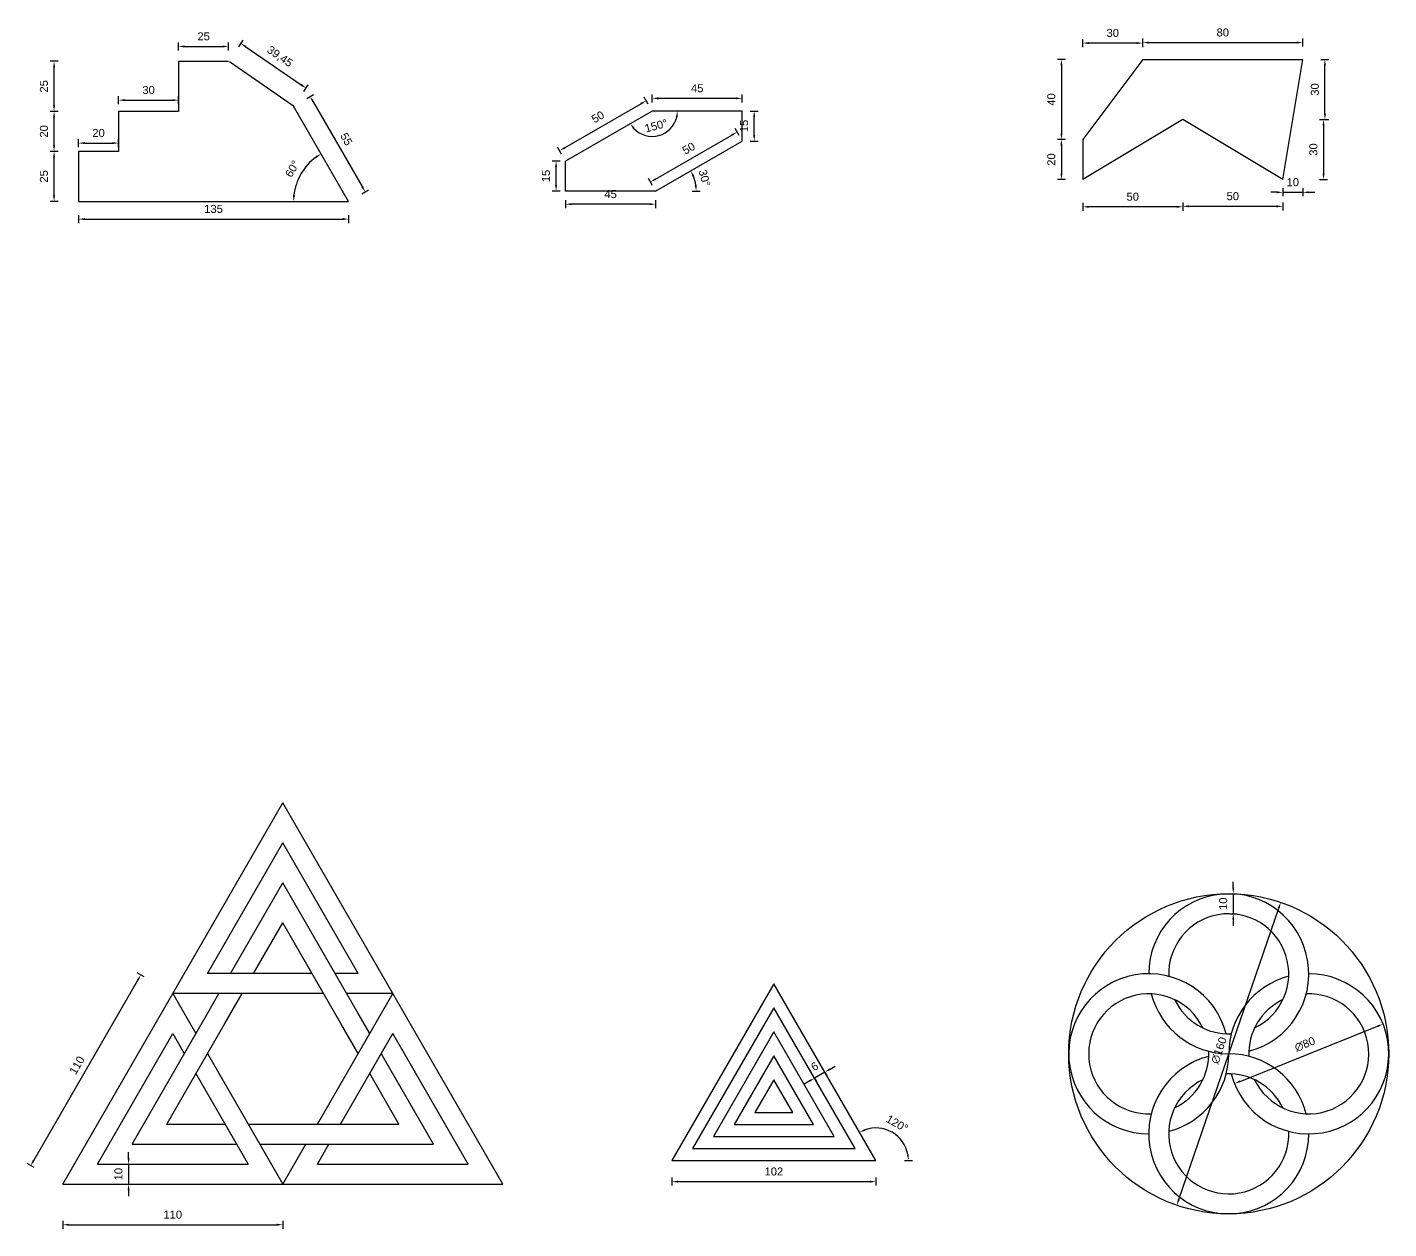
# Model space of a CAD drawing. Header units: millimetres. Extents: x 2100 to 32787, y 24082 to 35493.
# Drawn here: x 2100 to 2780, y 27029 to 27630 of the extents above; entities that cross this region are included whole.
import ezdxf

# ---------------------------------------------------------------- set-up
doc = ezdxf.new("R2010")
doc.units = ezdxf.units.MM
doc.linetypes.add('HIDDEN2', pattern=[4.7625, 3.175, -1.5875])
doc.layers.get('Defpoints').update_dxf_attribs({"color": 231, "linetype": 'HIDDEN2'})
doc.layers.add('ÖLÇÜ', color=181, linetype='Continuous')
doc.styles.get("Standard").update_dxf_attribs({"font": 'arial.ttf'})
doc.dimstyles.new('ISO-25', dxfattribs={"dimtxt": 4, "dimasz": 3, "dimexe": 2, "dimexo": 0.625, "dimgap": 3, "dimtad": 1, "dimtxsty": 'Standard', "dimcen": 2.5, "dimadec": 0, "dimazin": 0, "dimtfac": 1, "dimtix": 1, "dimtmove": 0, "dimatfit": 0, "dimfxl": 2, "dimfxlon": 1, "dimarcsym": 0})

# ---------------------------------------------------------------- blocks, each defined once
blk = doc.blocks.new('*D1890')
at = {"layer": 'Defpoints', "color": 0, "lineweight": 70, "transparency": 16777216}
for p in [(2627.16, 27573.74), (2616.5, 27553.74), (2627.16, 27553.74)]:
    blk.add_point(p, dxfattribs=at)
at = {"layer": 'ÖLÇÜ', "color": 0, "lineweight": -2, "transparency": 16777216}
for p, q in [((2618.5, 27573.74), (2614.5, 27573.74)), ((2616.5, 27570.74), (2616.5, 27556.74)), ((2618.5, 27553.74), (2614.5, 27553.74))]:
    blk.add_line(p, q, dxfattribs=at)
at = {"layer": 'ÖLÇÜ', "color": 0, "lineweight": 70, "transparency": 16777216}
for points in [[(2616, 27570.74), (2617, 27570.74), (2616.5, 27573.74)], [(2616, 27556.74), (2617, 27556.74), (2616.5, 27553.74)]]:
    blk.add_solid(points, dxfattribs=at)
at = {"layer": 'ÖLÇÜ', "color": 0, "transparency": 16777216, "insert": (2611.46, 27563.74), "char_height": 4, "attachment_point": 5, "rotation": 90}
blk.add_mtext('20', dxfattribs=at)
blk = doc.blocks.new('*D1891')
at = {"layer": 'Defpoints', "color": 0, "lineweight": 70, "transparency": 16777216}
for p in [(2657.16, 27613.74), (2616.5, 27573.74), (2627.16, 27573.74)]:
    blk.add_point(p, dxfattribs=at)
at = {"layer": 'ÖLÇÜ', "color": 0, "lineweight": -2, "transparency": 16777216}
for p, q in [((2618.5, 27613.74), (2614.5, 27613.74)), ((2616.5, 27610.74), (2616.5, 27576.74)), ((2618.5, 27573.74), (2614.5, 27573.74))]:
    blk.add_line(p, q, dxfattribs=at)
at = {"layer": 'ÖLÇÜ', "color": 0, "lineweight": 70, "transparency": 16777216}
for points in [[(2616, 27610.74), (2617, 27610.74), (2616.5, 27613.74)], [(2616, 27576.74), (2617, 27576.74), (2616.5, 27573.74)]]:
    blk.add_solid(points, dxfattribs=at)
at = {"layer": 'ÖLÇÜ', "color": 0, "transparency": 16777216, "insert": (2611.46, 27593.74), "char_height": 4, "attachment_point": 5, "rotation": 90}
blk.add_mtext('40', dxfattribs=at)
blk = doc.blocks.new('*D1892')
at = {"layer": 'Defpoints', "color": 0, "lineweight": 70, "transparency": 16777216}
for p in [(2627.16, 27621.95), (2657.16, 27613.74), (2627.16, 27573.74)]:
    blk.add_point(p, dxfattribs=at)
at = {"layer": 'ÖLÇÜ', "color": 0, "lineweight": -2, "transparency": 16777216}
for p, q in [((2627.16, 27619.95), (2627.16, 27623.95)), ((2654.16, 27621.95), (2630.16, 27621.95)), ((2657.16, 27619.95), (2657.16, 27623.95))]:
    blk.add_line(p, q, dxfattribs=at)
at = {"layer": 'ÖLÇÜ', "color": 0, "lineweight": 70, "transparency": 16777216}
for points in [[(2630.16, 27622.45), (2630.16, 27621.45), (2627.16, 27621.95)], [(2654.16, 27622.45), (2654.16, 27621.45), (2657.16, 27621.95)]]:
    blk.add_solid(points, dxfattribs=at)
at = {"layer": 'ÖLÇÜ', "color": 0, "transparency": 16777216, "insert": (2642.16, 27626.99), "char_height": 4, "attachment_point": 5}
blk.add_mtext('30', dxfattribs=at)
blk = doc.blocks.new('*D1893')
at = {"layer": 'Defpoints', "color": 0, "lineweight": 70, "transparency": 16777216}
for p in [(2737.16, 27622.19), (2657.16, 27613.74), (2737.16, 27613.74)]:
    blk.add_point(p, dxfattribs=at)
at = {"layer": 'ÖLÇÜ', "color": 0, "lineweight": -2, "transparency": 16777216}
for p, q in [((2657.16, 27620.19), (2657.16, 27624.19)), ((2660.16, 27622.19), (2734.16, 27622.19)), ((2737.16, 27620.19), (2737.16, 27624.19))]:
    blk.add_line(p, q, dxfattribs=at)
at = {"layer": 'ÖLÇÜ', "color": 0, "lineweight": 70, "transparency": 16777216}
for points in [[(2660.16, 27622.69), (2660.16, 27621.69), (2657.16, 27622.19)], [(2734.16, 27622.69), (2734.16, 27621.69), (2737.16, 27622.19)]]:
    blk.add_solid(points, dxfattribs=at)
at = {"layer": 'ÖLÇÜ', "color": 0, "transparency": 16777216, "insert": (2697.16, 27627.23), "char_height": 4, "attachment_point": 5}
blk.add_mtext('80', dxfattribs=at)
blk = doc.blocks.new('*D1894')
at = {"layer": 'Defpoints', "color": 0, "lineweight": 70, "transparency": 16777216}
for p in [(2677.16, 27583.74), (2627.16, 27553.74), (2627.16, 27540.12)]:
    blk.add_point(p, dxfattribs=at)
at = {"layer": 'ÖLÇÜ', "color": 0, "lineweight": -2, "transparency": 16777216}
for p, q in [((2627.16, 27542.12), (2627.16, 27538.12)), ((2674.16, 27540.12), (2630.16, 27540.12)), ((2677.16, 27542.12), (2677.16, 27538.12))]:
    blk.add_line(p, q, dxfattribs=at)
at = {"layer": 'ÖLÇÜ', "color": 0, "lineweight": 70, "transparency": 16777216}
for points in [[(2630.16, 27540.62), (2630.16, 27539.62), (2627.16, 27540.12)], [(2674.16, 27540.62), (2674.16, 27539.62), (2677.16, 27540.12)]]:
    blk.add_solid(points, dxfattribs=at)
at = {"layer": 'ÖLÇÜ', "color": 0, "transparency": 16777216, "insert": (2652.16, 27545.16), "char_height": 4, "attachment_point": 5}
blk.add_mtext('50', dxfattribs=at)
blk = doc.blocks.new('*D1895')
at = {"layer": 'Defpoints', "color": 0, "lineweight": 70, "transparency": 16777216}
for p in [(2677.16, 27583.74), (2727.16, 27553.74), (2677.16, 27540.35)]:
    blk.add_point(p, dxfattribs=at)
at = {"layer": 'ÖLÇÜ', "color": 0, "lineweight": -2, "transparency": 16777216}
for p, q in [((2677.16, 27542.35), (2677.16, 27538.35)), ((2724.16, 27540.35), (2680.16, 27540.35)), ((2727.16, 27542.35), (2727.16, 27538.35))]:
    blk.add_line(p, q, dxfattribs=at)
at = {"layer": 'ÖLÇÜ', "color": 0, "lineweight": 70, "transparency": 16777216}
for points in [[(2680.16, 27540.85), (2680.16, 27539.85), (2677.16, 27540.35)], [(2724.16, 27540.85), (2724.16, 27539.85), (2727.16, 27540.35)]]:
    blk.add_solid(points, dxfattribs=at)
at = {"layer": 'ÖLÇÜ', "color": 0, "transparency": 16777216, "insert": (2702.16, 27545.4), "char_height": 4, "attachment_point": 5}
blk.add_mtext('50', dxfattribs=at)
blk = doc.blocks.new('*D1896')
at = {"layer": 'Defpoints', "color": 0, "lineweight": 70, "transparency": 16777216}
for p in [(2737.16, 27613.74), (2748.24, 27613.74), (2732.16, 27583.74)]:
    blk.add_point(p, dxfattribs=at)
at = {"layer": 'ÖLÇÜ', "color": 0, "lineweight": -2, "transparency": 16777216}
for p, q in [((2746.24, 27613.74), (2750.24, 27613.74)), ((2748.24, 27586.74), (2748.24, 27610.74)), ((2746.24, 27583.74), (2750.24, 27583.74))]:
    blk.add_line(p, q, dxfattribs=at)
at = {"layer": 'ÖLÇÜ', "color": 0, "lineweight": 70, "transparency": 16777216}
for points in [[(2747.74, 27610.74), (2748.74, 27610.74), (2748.24, 27613.74)], [(2747.74, 27586.74), (2748.74, 27586.74), (2748.24, 27583.74)]]:
    blk.add_solid(points, dxfattribs=at)
at = {"layer": 'ÖLÇÜ', "color": 0, "transparency": 16777216, "insert": (2743.2, 27598.74), "char_height": 4, "attachment_point": 5, "rotation": 90}
blk.add_mtext('30', dxfattribs=at)
blk = doc.blocks.new('*D1897')
at = {"layer": 'Defpoints', "color": 0, "lineweight": 70, "transparency": 16777216}
for p in [(2732.16, 27583.74), (2727.16, 27553.74), (2747.54, 27553.74)]:
    blk.add_point(p, dxfattribs=at)
at = {"layer": 'ÖLÇÜ', "color": 0, "lineweight": -2, "transparency": 16777216}
for p, q in [((2745.54, 27583.74), (2749.54, 27583.74)), ((2747.54, 27580.74), (2747.54, 27556.74)), ((2745.54, 27553.74), (2749.54, 27553.74))]:
    blk.add_line(p, q, dxfattribs=at)
at = {"layer": 'ÖLÇÜ', "color": 0, "lineweight": 70, "transparency": 16777216}
for points in [[(2747.04, 27580.74), (2748.04, 27580.74), (2747.54, 27583.74)], [(2747.04, 27556.74), (2748.04, 27556.74), (2747.54, 27553.74)]]:
    blk.add_solid(points, dxfattribs=at)
at = {"layer": 'ÖLÇÜ', "color": 0, "transparency": 16777216, "insert": (2742.49, 27568.74), "char_height": 4, "attachment_point": 5, "rotation": 90}
blk.add_mtext('30', dxfattribs=at)
blk = doc.blocks.new('*D1898')
at = {"layer": 'Defpoints', "color": 0, "lineweight": 70, "transparency": 16777216}
for p in [(2727.16, 27553.74), (2737.16, 27553.74), (2737.16, 27547.37)]:
    blk.add_point(p, dxfattribs=at)
at = {"layer": 'ÖLÇÜ', "color": 0, "lineweight": -2, "transparency": 16777216}
for p, q in [((2724.16, 27547.37), (2721.16, 27547.37)), ((2727.16, 27549.37), (2727.16, 27545.37)), ((2727.16, 27547.37), (2737.16, 27547.37)), ((2737.16, 27549.37), (2737.16, 27545.37)), ((2740.16, 27547.37), (2743.16, 27547.37))]:
    blk.add_line(p, q, dxfattribs=at)
at = {"layer": 'ÖLÇÜ', "color": 0, "lineweight": 70, "transparency": 16777216}
for points in [[(2724.16, 27547.87), (2724.16, 27546.87), (2727.16, 27547.37)], [(2740.16, 27547.87), (2740.16, 27546.87), (2737.16, 27547.37)]]:
    blk.add_solid(points, dxfattribs=at)
at = {"layer": 'ÖLÇÜ', "color": 0, "transparency": 16777216, "insert": (2732.16, 27552.41), "char_height": 4, "attachment_point": 5}
blk.add_mtext('10', dxfattribs=at)
blk = doc.blocks.new('*D1899')
at = {"layer": 'Defpoints', "color": 0, "lineweight": 70, "transparency": 16777216}
for p in [(2411.93, 27587.99), (2365.64, 27568.16), (2368.63, 27562.99)]:
    blk.add_point(p, dxfattribs=at)
at = {"layer": 'ÖLÇÜ', "color": 0, "lineweight": -2, "transparency": 16777216}
for p, q in [((2409.95, 27591.43), (2407.95, 27594.89)), ((2406.35, 27591.66), (2368.24, 27569.66)), ((2366.64, 27566.43), (2364.64, 27569.89))]:
    blk.add_line(p, q, dxfattribs=at)
at = {"layer": 'ÖLÇÜ', "color": 0, "lineweight": 70, "transparency": 16777216}
for points in [[(2406.1, 27592.1), (2406.6, 27591.23), (2408.95, 27593.16)], [(2367.99, 27570.1), (2368.49, 27569.23), (2365.64, 27568.16)]]:
    blk.add_solid(points, dxfattribs=at)
at = {"layer": 'ÖLÇÜ', "color": 0, "transparency": 16777216, "insert": (2384.77, 27585.03), "char_height": 4, "attachment_point": 5, "rotation": 30}
blk.add_mtext('50', dxfattribs=at)
blk = doc.blocks.new('*D1900')
at = {"layer": 'Defpoints', "color": 0, "lineweight": 70, "transparency": 16777216}
for p in [(2411.93, 27594.32), (2411.93, 27587.99), (2456.93, 27587.99)]:
    blk.add_point(p, dxfattribs=at)
at = {"layer": 'ÖLÇÜ', "color": 0, "lineweight": -2, "transparency": 16777216}
for p, q in [((2411.93, 27592.32), (2411.93, 27596.32)), ((2453.93, 27594.32), (2414.93, 27594.32)), ((2456.93, 27592.32), (2456.93, 27596.32))]:
    blk.add_line(p, q, dxfattribs=at)
at = {"layer": 'ÖLÇÜ', "color": 0, "lineweight": 70, "transparency": 16777216}
for points in [[(2414.93, 27594.82), (2414.93, 27593.82), (2411.93, 27594.32)], [(2453.93, 27594.82), (2453.93, 27593.82), (2456.93, 27594.32)]]:
    blk.add_solid(points, dxfattribs=at)
at = {"layer": 'ÖLÇÜ', "color": 0, "transparency": 16777216, "insert": (2434.43, 27599.35), "char_height": 4, "attachment_point": 5}
blk.add_mtext('45', dxfattribs=at)
blk = doc.blocks.new('*D1901')
at = {"layer": 'Defpoints', "color": 0, "lineweight": 70, "transparency": 16777216}
for p in [(2454.33, 27577.49), (2456.93, 27572.99), (2413.63, 27547.99)]:
    blk.add_point(p, dxfattribs=at)
at = {"layer": 'ÖLÇÜ', "color": 0, "lineweight": -2, "transparency": 16777216}
for p, q in [((2413.63, 27553.99), (2451.73, 27575.99)), ((2455.33, 27575.76), (2453.33, 27579.23)), ((2412.03, 27550.76), (2410.03, 27554.23))]:
    blk.add_line(p, q, dxfattribs=at)
at = {"layer": 'ÖLÇÜ', "color": 0, "lineweight": 70, "transparency": 16777216}
for points in [[(2451.48, 27576.43), (2451.98, 27575.56), (2454.33, 27577.49)], [(2413.38, 27554.43), (2413.88, 27553.56), (2411.03, 27552.49)]]:
    blk.add_solid(points, dxfattribs=at)
at = {"layer": 'ÖLÇÜ', "color": 0, "transparency": 16777216, "insert": (2430.16, 27569.36), "char_height": 4, "attachment_point": 5, "rotation": 30}
blk.add_mtext('50', dxfattribs=at)
blk = doc.blocks.new('*D1902')
at = {"layer": 'Defpoints', "color": 0, "lineweight": 70, "transparency": 16777216}
for p in [(2456.93, 27587.99), (2462.93, 27587.99), (2456.93, 27572.99)]:
    blk.add_point(p, dxfattribs=at)
at = {"layer": 'ÖLÇÜ', "color": 0, "lineweight": -2, "transparency": 16777216}
for p, q in [((2460.93, 27587.99), (2464.93, 27587.99)), ((2462.93, 27575.99), (2462.93, 27584.99)), ((2460.93, 27572.99), (2464.93, 27572.99))]:
    blk.add_line(p, q, dxfattribs=at)
at = {"layer": 'ÖLÇÜ', "color": 0, "lineweight": 70, "transparency": 16777216}
for points in [[(2462.43, 27584.99), (2463.43, 27584.99), (2462.93, 27587.99)], [(2462.43, 27575.99), (2463.43, 27575.99), (2462.93, 27572.99)]]:
    blk.add_solid(points, dxfattribs=at)
at = {"layer": 'ÖLÇÜ', "color": 0, "transparency": 16777216, "insert": (2457.89, 27580.49), "char_height": 4, "attachment_point": 5, "rotation": 90}
blk.add_mtext('15', dxfattribs=at)
blk = doc.blocks.new('*D1903')
at = {"layer": 'Defpoints', "color": 0, "lineweight": 70, "transparency": 16777216}
for p in [(2368.63, 27547.99), (2413.63, 27547.99), (2368.63, 27541.43)]:
    blk.add_point(p, dxfattribs=at)
at = {"layer": 'ÖLÇÜ', "color": 0, "lineweight": -2, "transparency": 16777216}
for p, q in [((2368.63, 27543.43), (2368.63, 27539.43)), ((2410.63, 27541.43), (2371.63, 27541.43)), ((2413.63, 27543.43), (2413.63, 27539.43))]:
    blk.add_line(p, q, dxfattribs=at)
at = {"layer": 'ÖLÇÜ', "color": 0, "lineweight": 70, "transparency": 16777216}
for points in [[(2371.63, 27541.93), (2371.63, 27540.93), (2368.63, 27541.43)], [(2410.63, 27541.93), (2410.63, 27540.93), (2413.63, 27541.43)]]:
    blk.add_solid(points, dxfattribs=at)
at = {"layer": 'ÖLÇÜ', "color": 0, "transparency": 16777216, "insert": (2391.13, 27546.46), "char_height": 4, "attachment_point": 5}
blk.add_mtext('45', dxfattribs=at)
blk = doc.blocks.new('*D1904')
at = {"layer": 'Defpoints', "color": 0, "lineweight": 70, "transparency": 16777216}
for p in [(2363.87, 27562.99), (2368.63, 27562.99), (2368.63, 27547.99)]:
    blk.add_point(p, dxfattribs=at)
at = {"layer": 'ÖLÇÜ', "color": 0, "lineweight": -2, "transparency": 16777216}
for p, q in [((2365.87, 27562.99), (2361.87, 27562.99)), ((2363.87, 27550.99), (2363.87, 27559.99)), ((2365.87, 27547.99), (2361.87, 27547.99))]:
    blk.add_line(p, q, dxfattribs=at)
at = {"layer": 'ÖLÇÜ', "color": 0, "lineweight": 70, "transparency": 16777216}
for points in [[(2363.37, 27559.99), (2364.37, 27559.99), (2363.87, 27562.99)], [(2363.37, 27550.99), (2364.37, 27550.99), (2363.87, 27547.99)]]:
    blk.add_solid(points, dxfattribs=at)
at = {"layer": 'ÖLÇÜ', "color": 0, "transparency": 16777216, "insert": (2358.83, 27555.49), "char_height": 4, "attachment_point": 5, "rotation": 90}
blk.add_mtext('15', dxfattribs=at)
blk = doc.blocks.new('*D1905')
at = {"layer": 'Defpoints', "color": 0, "lineweight": 70, "transparency": 16777216}
for p in [(2411.93, 27587.99), (2411.93, 27587.99), (2456.93, 27587.99), (2409.74, 27575.52), (2368.63, 27562.99)]:
    blk.add_point(p, dxfattribs=at)
at = {"layer": 'ÖLÇÜ', "color": 0, "lineweight": -2, "transparency": 16777216}
blk.add_arc((2411.93, 27587.99), 12.66, 223.61172, 346.38828, dxfattribs=at)
at = {"layer": 'ÖLÇÜ', "color": 0, "lineweight": 70, "transparency": 16777216}
for points in [[(2423.74, 27585.07), (2424.73, 27584.95), (2424.59, 27587.99)], [(2402.37, 27578.96), (2403.17, 27579.56), (2400.97, 27581.66)]]:
    blk.add_solid(points, dxfattribs=at)
at = {"layer": 'ÖLÇÜ', "color": 0, "transparency": 16777216, "insert": (2413.9, 27580.63), "char_height": 4, "attachment_point": 5, "rotation": 15}
blk.add_mtext('150°', dxfattribs=at)
blk = doc.blocks.new('*D1906')
at = {"layer": 'Defpoints', "color": 0, "lineweight": 70, "transparency": 16777216}
for p in [(2456.93, 27572.99), (2368.63, 27547.99), (2413.63, 27547.99), (2413.63, 27547.99), (2433.61, 27551.51)]:
    blk.add_point(p, dxfattribs=at)
at = {"layer": 'ÖLÇÜ', "color": 0, "lineweight": -2, "transparency": 16777216}
blk.add_line((2431.92, 27547.99), (2435.92, 27547.99), dxfattribs=at)
blk.add_arc((2413.63, 27547.99), 20.29, 8.47917, 21.52083, dxfattribs=at)
at = {"layer": 'ÖLÇÜ', "color": 0, "lineweight": 70, "transparency": 16777216}
for points in [[(2432.06, 27555.21), (2432.96, 27555.65), (2431.2, 27558.13)], [(2434.2, 27551.02), (2433.2, 27550.94), (2433.92, 27547.99)]]:
    blk.add_solid(points, dxfattribs=at)
at = {"layer": 'ÖLÇÜ', "color": 0, "transparency": 16777216, "insert": (2438.1, 27554.54), "char_height": 4, "attachment_point": 5, "rotation": 285}
blk.add_mtext('30°', dxfattribs=at)
blk = doc.blocks.new('*D1907')
at = {"layer": 'Defpoints', "color": 0, "lineweight": 70, "transparency": 16777216}
for p in [(2125.17, 27567.82), (2145.17, 27571.97), (2145.17, 27567.82)]:
    blk.add_point(p, dxfattribs=at)
at = {"layer": 'ÖLÇÜ', "color": 0, "lineweight": -2, "transparency": 16777216}
for p, q in [((2125.17, 27569.97), (2125.17, 27573.97)), ((2145.17, 27569.97), (2145.17, 27573.97)), ((2128.17, 27571.97), (2142.17, 27571.97))]:
    blk.add_line(p, q, dxfattribs=at)
at = {"layer": 'ÖLÇÜ', "color": 0, "lineweight": 70, "transparency": 16777216}
for points in [[(2128.17, 27572.47), (2128.17, 27571.47), (2125.17, 27571.97)], [(2142.17, 27572.47), (2142.17, 27571.47), (2145.17, 27571.97)]]:
    blk.add_solid(points, dxfattribs=at)
at = {"layer": 'ÖLÇÜ', "color": 0, "transparency": 16777216, "insert": (2135.17, 27577.01), "char_height": 4, "attachment_point": 5}
blk.add_mtext('20', dxfattribs=at)
blk = doc.blocks.new('*D1908')
at = {"layer": 'Defpoints', "color": 0, "lineweight": 70, "transparency": 16777216}
for p in [(2175.17, 27593.42), (2145.17, 27587.82), (2175.17, 27587.82)]:
    blk.add_point(p, dxfattribs=at)
at = {"layer": 'ÖLÇÜ', "color": 0, "lineweight": -2, "transparency": 16777216}
for p, q in [((2145.17, 27591.42), (2145.17, 27595.42)), ((2148.17, 27593.42), (2172.17, 27593.42)), ((2175.17, 27591.42), (2175.17, 27595.42))]:
    blk.add_line(p, q, dxfattribs=at)
at = {"layer": 'ÖLÇÜ', "color": 0, "lineweight": 70, "transparency": 16777216}
for points in [[(2148.17, 27593.92), (2148.17, 27592.92), (2145.17, 27593.42)], [(2172.17, 27593.92), (2172.17, 27592.92), (2175.17, 27593.42)]]:
    blk.add_solid(points, dxfattribs=at)
at = {"layer": 'ÖLÇÜ', "color": 0, "transparency": 16777216, "insert": (2160.17, 27598.47), "char_height": 4, "attachment_point": 5}
blk.add_mtext('30', dxfattribs=at)
blk = doc.blocks.new('*D1909')
at = {"layer": 'Defpoints', "color": 0, "lineweight": 70, "transparency": 16777216}
for p in [(2200.17, 27620.24), (2175.17, 27612.82), (2200.17, 27612.82)]:
    blk.add_point(p, dxfattribs=at)
at = {"layer": 'ÖLÇÜ', "color": 0, "lineweight": -2, "transparency": 16777216}
for p, q in [((2175.17, 27618.24), (2175.17, 27622.24)), ((2200.17, 27618.24), (2200.17, 27622.24)), ((2178.17, 27620.24), (2197.17, 27620.24))]:
    blk.add_line(p, q, dxfattribs=at)
at = {"layer": 'ÖLÇÜ', "color": 0, "lineweight": 70, "transparency": 16777216}
for points in [[(2178.17, 27620.74), (2178.17, 27619.74), (2175.17, 27620.24)], [(2197.17, 27620.74), (2197.17, 27619.74), (2200.17, 27620.24)]]:
    blk.add_solid(points, dxfattribs=at)
at = {"layer": 'ÖLÇÜ', "color": 0, "transparency": 16777216, "insert": (2187.67, 27625.29), "char_height": 4, "attachment_point": 5}
blk.add_mtext('25', dxfattribs=at)
blk = doc.blocks.new('*D1910')
at = {"layer": 'Defpoints', "color": 0, "lineweight": 70, "transparency": 16777216}
for p in [(2200.17, 27612.82), (2238.84, 27599.42), (2232.67, 27590.45)]:
    blk.add_point(p, dxfattribs=at)
at = {"layer": 'ÖLÇÜ', "color": 0, "lineweight": -2, "transparency": 16777216}
for p, q in [((2205.21, 27620.14), (2207.48, 27623.43)), ((2208.82, 27620.09), (2236.37, 27601.12)), ((2237.71, 27597.77), (2239.98, 27601.07))]:
    blk.add_line(p, q, dxfattribs=at)
at = {"layer": 'ÖLÇÜ', "color": 0, "lineweight": 70, "transparency": 16777216}
for points in [[(2209.1, 27620.5), (2208.53, 27619.67), (2206.34, 27621.79)], [(2236.66, 27601.53), (2236.09, 27600.71), (2238.84, 27599.42)]]:
    blk.add_solid(points, dxfattribs=at)
at = {"layer": 'ÖLÇÜ', "color": 0, "transparency": 16777216, "insert": (2225.66, 27615.05), "char_height": 4, "attachment_point": 5, "rotation": 325.46174}
blk.add_mtext('39,45', dxfattribs=at)
blk = doc.blocks.new('*D1911')
at = {"layer": 'Defpoints', "color": 0, "lineweight": 70, "transparency": 16777216}
for p in [(2232.67, 27590.45), (2268.45, 27547.6), (2260.17, 27542.82)]:
    blk.add_point(p, dxfattribs=at)
at = {"layer": 'ÖLÇÜ', "color": 0, "lineweight": -2, "transparency": 16777216}
for p, q in [((2239.22, 27594.23), (2242.68, 27596.23)), ((2242.45, 27592.63), (2266.95, 27550.19)), ((2266.72, 27546.6), (2270.18, 27548.6))]:
    blk.add_line(p, q, dxfattribs=at)
at = {"layer": 'ÖLÇÜ', "color": 0, "lineweight": 70, "transparency": 16777216}
for points in [[(2242.88, 27592.88), (2242.02, 27592.38), (2240.95, 27595.23)], [(2267.38, 27550.44), (2266.52, 27549.94), (2268.45, 27547.6)]]:
    blk.add_solid(points, dxfattribs=at)
at = {"layer": 'ÖLÇÜ', "color": 0, "transparency": 16777216, "insert": (2259.06, 27573.93), "char_height": 4, "attachment_point": 5, "rotation": 300}
blk.add_mtext('55', dxfattribs=at)
blk = doc.blocks.new('*D1912')
at = {"layer": 'Defpoints', "color": 0, "lineweight": 70, "transparency": 16777216}
for p in [(2125.17, 27542.82), (2260.17, 27542.82), (2260.17, 27534.01)]:
    blk.add_point(p, dxfattribs=at)
at = {"layer": 'ÖLÇÜ', "color": 0, "lineweight": -2, "transparency": 16777216}
for p, q in [((2125.17, 27536.01), (2125.17, 27532.01)), ((2128.17, 27534.01), (2257.17, 27534.01)), ((2260.17, 27536.01), (2260.17, 27532.01))]:
    blk.add_line(p, q, dxfattribs=at)
at = {"layer": 'ÖLÇÜ', "color": 0, "lineweight": 70, "transparency": 16777216}
for points in [[(2128.17, 27534.51), (2128.17, 27533.51), (2125.17, 27534.01)], [(2257.17, 27534.51), (2257.17, 27533.51), (2260.17, 27534.01)]]:
    blk.add_solid(points, dxfattribs=at)
at = {"layer": 'ÖLÇÜ', "color": 0, "transparency": 16777216, "insert": (2192.67, 27539.05), "char_height": 4, "attachment_point": 5}
blk.add_mtext('135', dxfattribs=at)
blk = doc.blocks.new('*D1913')
at = {"layer": 'Defpoints', "color": 0, "lineweight": 70, "transparency": 16777216}
for p in [(2232.67, 27590.45), (2239.1, 27560.49), (2205.17, 27542.82), (2260.17, 27542.82), (2260.17, 27542.82)]:
    blk.add_point(p, dxfattribs=at)
at = {"layer": 'ÖLÇÜ', "color": 0, "lineweight": -2, "transparency": 16777216}
blk.add_arc((2260.17, 27542.82), 27.5, 126.25355, 173.74645, dxfattribs=at)
at = {"layer": 'ÖLÇÜ', "color": 0, "lineweight": 70, "transparency": 16777216}
for points in [[(2243.63, 27565.41), (2244.18, 27564.57), (2246.42, 27566.63)], [(2233.33, 27545.78), (2232.33, 27545.84), (2232.67, 27542.82)]]:
    blk.add_solid(points, dxfattribs=at)
at = {"layer": 'ÖLÇÜ', "color": 0, "transparency": 16777216, "insert": (2231.99, 27559.09), "char_height": 4, "attachment_point": 5, "rotation": 60}
blk.add_mtext('60°', dxfattribs=at)
blk = doc.blocks.new('*D1914')
at = {"layer": 'Defpoints', "color": 0, "lineweight": 70, "transparency": 16777216}
for p in [(2117.25, 27051.76), (2227.25, 27051.76), (2227.25, 27031.46)]:
    blk.add_point(p, dxfattribs=at)
at = {"layer": 'ÖLÇÜ', "color": 0, "lineweight": -2, "transparency": 16777216}
for p, q in [((2117.25, 27033.46), (2117.25, 27029.46)), ((2120.25, 27031.46), (2224.25, 27031.46)), ((2227.25, 27033.46), (2227.25, 27029.46))]:
    blk.add_line(p, q, dxfattribs=at)
at = {"layer": 'ÖLÇÜ', "color": 0, "lineweight": 70, "transparency": 16777216}
for points in [[(2120.25, 27031.96), (2120.25, 27030.96), (2117.25, 27031.46)], [(2224.25, 27031.96), (2224.25, 27030.96), (2227.25, 27031.46)]]:
    blk.add_solid(points, dxfattribs=at)
at = {"layer": 'ÖLÇÜ', "color": 0, "transparency": 16777216, "insert": (2172.25, 27036.5), "char_height": 4, "attachment_point": 5}
blk.add_mtext('110', dxfattribs=at)
blk = doc.blocks.new('*D1915')
at = {"layer": 'Defpoints', "color": 0, "lineweight": 70, "transparency": 16777216}
for p in [(2156.24, 27156.27), (2172.25, 27147.03), (2117.25, 27051.76)]:
    blk.add_point(p, dxfattribs=at)
at = {"layer": 'ÖLÇÜ', "color": 0, "lineweight": -2, "transparency": 16777216}
for p, q in [((2102.74, 27063.61), (2154.74, 27153.67)), ((2157.97, 27155.27), (2154.5, 27157.27)), ((2102.97, 27060.01), (2099.5, 27062.01))]:
    blk.add_line(p, q, dxfattribs=at)
at = {"layer": 'ÖLÇÜ', "color": 0, "lineweight": 70, "transparency": 16777216}
for points in [[(2154.3, 27153.92), (2155.17, 27153.42), (2156.24, 27156.27)], [(2102.3, 27063.86), (2103.17, 27063.36), (2101.24, 27061.01)]]:
    blk.add_solid(points, dxfattribs=at)
at = {"layer": 'ÖLÇÜ', "color": 0, "transparency": 16777216, "insert": (2124.37, 27111.16), "char_height": 4, "attachment_point": 5, "rotation": 60}
blk.add_mtext('110', dxfattribs=at)
blk = doc.blocks.new('*D1916')
at = {"layer": 'Defpoints', "color": 0, "lineweight": 70, "transparency": 16777216}
for p in [(2134.57, 27061.76), (2134.57, 27051.76), (2150.17, 27051.76)]:
    blk.add_point(p, dxfattribs=at)
at = {"layer": 'ÖLÇÜ', "color": 0, "lineweight": -2, "transparency": 16777216}
for p, q in [((2150.17, 27064.76), (2150.17, 27067.76)), ((2148.17, 27061.76), (2152.17, 27061.76)), ((2150.17, 27061.76), (2150.17, 27051.76)), ((2148.17, 27051.76), (2152.17, 27051.76)), ((2150.17, 27048.76), (2150.17, 27045.76))]:
    blk.add_line(p, q, dxfattribs=at)
at = {"layer": 'ÖLÇÜ', "color": 0, "lineweight": 70, "transparency": 16777216}
for points in [[(2149.67, 27064.76), (2150.67, 27064.76), (2150.17, 27061.76)], [(2149.67, 27048.76), (2150.67, 27048.76), (2150.17, 27051.76)]]:
    blk.add_solid(points, dxfattribs=at)
at = {"layer": 'ÖLÇÜ', "color": 0, "transparency": 16777216, "insert": (2145.12, 27056.76), "char_height": 4, "attachment_point": 5, "rotation": 90}
blk.add_mtext('10', dxfattribs=at)
blk = doc.blocks.new('*D1917')
at = {"layer": 'Defpoints', "color": 0, "lineweight": 70, "transparency": 16777216}
for p in [(2421.75, 27063.58), (2523.75, 27063.58), (2523.75, 27053.01)]:
    blk.add_point(p, dxfattribs=at)
at = {"layer": 'ÖLÇÜ', "color": 0, "lineweight": -2, "transparency": 16777216}
for p, q in [((2421.75, 27055.01), (2421.75, 27051.01)), ((2424.75, 27053.01), (2520.75, 27053.01)), ((2523.75, 27055.01), (2523.75, 27051.01))]:
    blk.add_line(p, q, dxfattribs=at)
at = {"layer": 'ÖLÇÜ', "color": 0, "lineweight": 70, "transparency": 16777216}
for points in [[(2424.75, 27053.51), (2424.75, 27052.51), (2421.75, 27053.01)], [(2520.75, 27053.51), (2520.75, 27052.51), (2523.75, 27053.01)]]:
    blk.add_solid(points, dxfattribs=at)
at = {"layer": 'ÖLÇÜ', "color": 0, "transparency": 16777216, "insert": (2472.75, 27058.06), "char_height": 4, "attachment_point": 5}
blk.add_mtext('102', dxfattribs=at)
blk = doc.blocks.new('*D1918')
at = {"layer": 'Defpoints', "color": 0, "lineweight": 70, "transparency": 16777216}
for p in [(2493.05, 27104.74), (2493.05, 27104.74), (2498.25, 27107.74)]:
    blk.add_point(p, dxfattribs=at)
at = {"layer": 'ÖLÇÜ', "color": 0, "lineweight": -2, "transparency": 16777216}
for p, q in [((2500.85, 27109.24), (2503.44, 27110.74)), ((2490.45, 27103.24), (2487.86, 27101.74)), ((2498.25, 27107.74), (2493.05, 27104.74)), ((2493.05, 27104.74), (2494.05, 27103.01)), ((2498.25, 27107.74), (2499.25, 27106.01))]:
    blk.add_line(p, q, dxfattribs=at)
at = {"layer": 'ÖLÇÜ', "color": 0, "lineweight": 70, "transparency": 16777216}
for points in [[(2490.2, 27103.68), (2490.7, 27102.81), (2493.05, 27104.74)], [(2500.6, 27109.68), (2501.1, 27108.81), (2498.25, 27107.74)]]:
    blk.add_solid(points, dxfattribs=at)
at = {"layer": 'ÖLÇÜ', "color": 0, "transparency": 16777216, "insert": (2493.13, 27110.61), "char_height": 4, "attachment_point": 5, "rotation": 30}
blk.add_mtext('6', dxfattribs=at)
blk = doc.blocks.new('*D1919')
at = {"layer": 'Defpoints', "color": 0, "lineweight": 70, "transparency": 16777216}
for p in [(2472.75, 27151.91), (2536.2, 27074.02), (2421.75, 27063.58), (2523.75, 27063.58), (2523.75, 27063.58)]:
    blk.add_point(p, dxfattribs=at)
at = {"layer": 'ÖLÇÜ', "color": 0, "lineweight": -2, "transparency": 16777216}
blk.add_line((2538, 27063.58), (2542, 27063.58), dxfattribs=at)
blk.add_arc((2523.75, 27063.58), 16.25, 10.59298, 109.40702, dxfattribs=at)
at = {"layer": 'ÖLÇÜ', "color": 0, "lineweight": 70, "transparency": 16777216}
for points in [[(2518.56, 27078.45), (2518.14, 27079.36), (2515.62, 27077.65)], [(2540.22, 27066.61), (2539.22, 27066.52), (2540, 27063.58)]]:
    blk.add_solid(points, dxfattribs=at)
at = {"layer": 'ÖLÇÜ', "color": 0, "transparency": 16777216, "insert": (2534.39, 27082.02), "char_height": 4, "attachment_point": 5, "rotation": 330}
blk.add_mtext('120°', dxfattribs=at)
blk = doc.blocks.new('*D1920')
at = {"layer": 'Defpoints', "color": 0, "lineweight": 70, "transparency": 16777216}
for p in [(2726.13, 27192.54), (2674.16, 27041.21)]:
    blk.add_point(p, dxfattribs=at)
at = {"layer": 'ÖLÇÜ', "color": 0, "lineweight": -2, "transparency": 16777216}
blk.add_line((2675.14, 27044.05), (2725.16, 27189.7), dxfattribs=at)
at = {"layer": 'ÖLÇÜ', "color": 0, "lineweight": 70, "transparency": 16777216}
for points in [[(2724.68, 27189.87), (2725.63, 27189.54), (2726.13, 27192.54)], [(2674.67, 27044.21), (2675.61, 27043.89), (2674.16, 27041.21)]]:
    blk.add_solid(points, dxfattribs=at)
at = {"layer": 'ÖLÇÜ', "color": 0, "transparency": 16777216, "insert": (2695.27, 27118.55), "char_height": 4, "attachment_point": 5, "rotation": 71.04734}
blk.add_mtext('∅160', dxfattribs=at)
blk = doc.blocks.new('*D1921')
at = {"layer": 'Defpoints', "color": 0, "lineweight": 70, "transparency": 16777216}
for p in [(2777.28, 27131.76), (2703.02, 27102)]:
    blk.add_point(p, dxfattribs=at)
at = {"layer": 'ÖLÇÜ', "color": 0, "lineweight": -2, "transparency": 16777216}
blk.add_line((2705.8, 27103.12), (2774.49, 27130.64), dxfattribs=at)
at = {"layer": 'ÖLÇÜ', "color": 0, "lineweight": 70, "transparency": 16777216}
for points in [[(2774.31, 27131.1), (2774.68, 27130.18), (2777.28, 27131.76)], [(2705.62, 27103.58), (2705.99, 27102.65), (2703.02, 27102)]]:
    blk.add_solid(points, dxfattribs=at)
at = {"layer": 'ÖLÇÜ', "color": 0, "transparency": 16777216, "insert": (2738.23, 27121.66), "char_height": 4, "attachment_point": 5, "rotation": 21.83543}
blk.add_mtext('∅80', dxfattribs=at)
blk = doc.blocks.new('*D1922')
at = {"layer": 'Defpoints', "color": 0, "lineweight": 70, "transparency": 16777216}
for p in [(2700.15, 27196.88), (2700.15, 27186.88), (2702.42, 27186.88)]:
    blk.add_point(p, dxfattribs=at)
at = {"layer": 'ÖLÇÜ', "color": 0, "lineweight": -2, "transparency": 16777216}
for p, q in [((2702.42, 27199.88), (2702.42, 27202.88)), ((2700.77, 27196.88), (2704.42, 27196.88)), ((2702.42, 27196.88), (2702.42, 27186.88)), ((2700.77, 27186.88), (2704.42, 27186.88)), ((2702.42, 27183.88), (2702.42, 27180.88))]:
    blk.add_line(p, q, dxfattribs=at)
at = {"layer": 'ÖLÇÜ', "color": 0, "lineweight": 70, "transparency": 16777216}
for points in [[(2701.92, 27199.88), (2702.92, 27199.88), (2702.42, 27196.88)], [(2701.92, 27183.88), (2702.92, 27183.88), (2702.42, 27186.88)]]:
    blk.add_solid(points, dxfattribs=at)
at = {"layer": 'ÖLÇÜ', "color": 0, "transparency": 16777216, "insert": (2697.37, 27191.88), "char_height": 4, "attachment_point": 5, "rotation": 90}
blk.add_mtext('10', dxfattribs=at)
blk = doc.blocks.new('*D1851')
at = {"layer": 'Defpoints', "color": 0, "lineweight": 70, "ltscale": 3, "transparency": 16777216}
for p in [(2112.91, 27612.82), (2175.17, 27612.82), (2175.17, 27587.82)]:
    blk.add_point(p, dxfattribs=at)
at = {"layer": 'ÖLÇÜ', "color": 0, "lineweight": -2, "ltscale": 3, "transparency": 16777216}
for p, q in [((2114.91, 27612.82), (2110.91, 27612.82)), ((2112.91, 27590.82), (2112.91, 27609.82)), ((2114.91, 27587.82), (2110.91, 27587.82))]:
    blk.add_line(p, q, dxfattribs=at)
at = {"layer": 'ÖLÇÜ', "color": 0, "lineweight": 70, "ltscale": 3, "transparency": 16777216}
for points in [[(2112.41, 27609.82), (2113.41, 27609.82), (2112.91, 27612.82)], [(2112.41, 27590.82), (2113.41, 27590.82), (2112.91, 27587.82)]]:
    blk.add_solid(points, dxfattribs=at)
at = {"layer": 'ÖLÇÜ', "color": 0, "ltscale": 3, "transparency": 16777216, "insert": (2107.87, 27600.32), "char_height": 4, "attachment_point": 5, "rotation": 90}
blk.add_mtext('25', dxfattribs=at)
blk = doc.blocks.new('*D1852')
at = {"layer": 'Defpoints', "color": 0, "lineweight": 70, "ltscale": 3, "transparency": 16777216}
for p in [(2112.91, 27587.82), (2145.17, 27587.82), (2145.17, 27567.82)]:
    blk.add_point(p, dxfattribs=at)
at = {"layer": 'ÖLÇÜ', "color": 0, "lineweight": -2, "ltscale": 3, "transparency": 16777216}
for p, q in [((2114.91, 27587.82), (2110.91, 27587.82)), ((2112.91, 27570.82), (2112.91, 27584.82)), ((2114.91, 27567.82), (2110.91, 27567.82))]:
    blk.add_line(p, q, dxfattribs=at)
at = {"layer": 'ÖLÇÜ', "color": 0, "lineweight": 70, "ltscale": 3, "transparency": 16777216}
for points in [[(2112.41, 27584.82), (2113.41, 27584.82), (2112.91, 27587.82)], [(2112.41, 27570.82), (2113.41, 27570.82), (2112.91, 27567.82)]]:
    blk.add_solid(points, dxfattribs=at)
at = {"layer": 'ÖLÇÜ', "color": 0, "ltscale": 3, "transparency": 16777216, "insert": (2107.87, 27577.82), "char_height": 4, "attachment_point": 5, "rotation": 90}
blk.add_mtext('20', dxfattribs=at)
blk = doc.blocks.new('*D1853')
at = {"layer": 'Defpoints', "color": 0, "lineweight": 70, "ltscale": 3, "transparency": 16777216}
for p in [(2112.91, 27567.82), (2125.17, 27567.82), (2125.17, 27542.82)]:
    blk.add_point(p, dxfattribs=at)
at = {"layer": 'ÖLÇÜ', "color": 0, "lineweight": -2, "ltscale": 3, "transparency": 16777216}
for p, q in [((2114.91, 27567.82), (2110.91, 27567.82)), ((2112.91, 27545.82), (2112.91, 27564.82)), ((2114.91, 27542.82), (2110.91, 27542.82))]:
    blk.add_line(p, q, dxfattribs=at)
at = {"layer": 'ÖLÇÜ', "color": 0, "lineweight": 70, "ltscale": 3, "transparency": 16777216}
for points in [[(2112.41, 27564.82), (2113.41, 27564.82), (2112.91, 27567.82)], [(2112.41, 27545.82), (2113.41, 27545.82), (2112.91, 27542.82)]]:
    blk.add_solid(points, dxfattribs=at)
at = {"layer": 'ÖLÇÜ', "color": 0, "ltscale": 3, "transparency": 16777216, "insert": (2107.87, 27555.32), "char_height": 4, "attachment_point": 5, "rotation": 90}
blk.add_mtext('25', dxfattribs=at)

msp = doc.modelspace()

# ---------------------------------------------------------------- linework, layer by layer
for p, q in [((2657.163, 27613.74), (2627.163, 27573.74)), ((2657.163, 27613.74), (2737.163, 27613.74)), ((2727.163, 27553.74), (2737.163, 27613.74)), ((2200.17, 27612.816), (2175.17, 27612.816)), ((2175.17, 27612.816), (2175.17, 27587.816)), ((2232.67, 27590.448), (2200.544, 27612.559)), ((2175.17, 27587.816), (2145.17, 27587.816)), ((2145.17, 27587.816), (2145.17, 27567.816)), ((2260.17, 27542.816), (2232.67, 27590.448)), ((2411.934, 27587.987), (2368.632, 27562.987)), ((2456.934, 27587.987), (2411.934, 27587.987)), ((2456.934, 27572.987), (2456.934, 27587.987)), ((2677.163, 27583.74), (2627.163, 27553.74)), ((2727.163, 27553.74), (2677.163, 27583.74)), ((2413.632, 27547.987), (2456.934, 27572.987)), ((2627.163, 27573.74), (2627.163, 27553.74)), ((2145.17, 27567.816), (2125.17, 27567.816)), ((2125.17, 27567.816), (2125.17, 27542.816)), ((2368.632, 27547.987), (2368.632, 27562.987)), ((2413.632, 27547.987), (2368.632, 27547.987)), ((2368.632, 27547.987), (2368.632, 27547.987)), ((2125.17, 27542.816), (2175.17, 27542.816)), ((2175.17, 27542.816), (2205.17, 27542.816)), ((2205.17, 27542.816), (2260.17, 27542.816)), ((2172.248, 27147.027), (2227.248, 27242.29)), ((2282.248, 27147.027), (2227.248, 27242.29)), ((2189.569, 27157.027), (2227.248, 27222.29)), ((2264.928, 27157.027), (2227.248, 27222.29)), ((2201.116, 27157.027), (2227.248, 27202.29)), ((2264.928, 27137.027), (2227.248, 27202.29)), ((2212.663, 27157.027), (2227.248, 27182.29)), ((2256.268, 27132.027), (2227.248, 27182.29)), ((2241.834, 27157.027), (2189.569, 27157.027)), ((2264.928, 27157.027), (2253.381, 27157.027)), ((2472.747, 27151.911), (2421.747, 27063.577)), ((2523.747, 27063.577), (2472.747, 27151.911)), ((2117.248, 27051.765), (2172.248, 27147.027)), ((2172.248, 27147.027), (2172.248, 27147.027)), ((2172.248, 27147.027), (2183.795, 27127.027)), ((2247.607, 27147.027), (2172.248, 27147.027)), ((2189.569, 27137.027), (2195.342, 27147.027)), ((2198.229, 27132.027), (2206.889, 27147.027)), ((2244.569, 27081.765), (2282.248, 27147.027)), ((2282.248, 27147.027), (2259.154, 27147.027)), ((2337.248, 27051.765), (2282.248, 27147.027)), ((2282.248, 27147.027), (2282.248, 27147.027)), ((2472.747, 27139.911), (2432.14, 27069.577)), ((2513.355, 27069.577), (2472.747, 27139.911)), ((2151.889, 27071.765), (2189.569, 27137.027)), ((2169.21, 27081.765), (2198.229, 27132.027)), ((2264.928, 27117.027), (2256.268, 27132.027)), ((2270.701, 27127.027), (2264.928, 27137.027)), ((2134.569, 27061.765), (2172.248, 27127.027)), ((2172.248, 27127.027), (2178.022, 27117.027)), ((2256.116, 27081.765), (2282.248, 27127.027)), ((2319.928, 27061.765), (2282.248, 27127.027)), ((2472.747, 27127.911), (2442.532, 27075.577)), ((2502.963, 27075.577), (2472.747, 27127.911)), ((2189.569, 27117.027), (2227.248, 27051.765)), ((2302.607, 27071.765), (2276.475, 27117.027)), ((2472.747, 27115.911), (2452.924, 27081.577)), ((2492.57, 27081.577), (2472.747, 27115.911)), ((2183.795, 27107.027), (2209.928, 27061.765)), ((2285.287, 27081.765), (2270.701, 27107.027)), ((2472.747, 27103.911), (2463.317, 27087.577)), ((2482.178, 27087.577), (2472.747, 27103.911)), ((2463.317, 27087.577), (2482.178, 27087.577)), ((2169.21, 27081.765), (2198.381, 27081.765)), ((2209.928, 27081.765), (2227.248, 27081.765)), ((2227.248, 27081.765), (2285.287, 27081.765)), ((2452.924, 27081.577), (2492.57, 27081.577)), ((2151.889, 27071.765), (2204.154, 27071.765)), ((2215.701, 27071.765), (2227.248, 27071.765)), ((2227.248, 27071.765), (2302.607, 27071.765)), ((2227.248, 27051.765), (2238.795, 27071.765)), ((2244.569, 27061.765), (2250.342, 27071.765)), ((2432.14, 27069.577), (2513.355, 27069.577)), ((2442.532, 27075.577), (2502.963, 27075.577)), ((2421.747, 27063.577), (2523.747, 27063.577)), ((2134.569, 27061.765), (2209.928, 27061.765)), ((2244.569, 27061.765), (2319.928, 27061.765)), ((2117.248, 27051.765), (2227.248, 27051.765)), ((2227.248, 27051.765), (2227.248, 27051.765)), ((2227.248, 27051.765), (2337.248, 27051.765)), ((2337.248, 27051.765), (2337.248, 27051.765))]:
    msp.add_line(p, q)
msp.add_circle((2700.148, 27116.878), 80)
for centre, radius, start, end in [((2700.148, 27156.878), 40, 284.517754, 180), ((2700.148, 27156.878), 30, 295.528779, 182.440009), ((2660.148, 27116.878), 40, 14.517754, 270), ((2740.148, 27116.878), 40, 104.517754, 180), ((2740.148, 27116.878), 40, 194.517754, 90), ((2660.148, 27116.878), 30, 25.528779, 272.440009), ((2700.148, 27156.878), 40, 194.517754, 270), ((2740.148, 27116.878), 30, 205.528779, 92.440009), ((2700.148, 27156.878), 30, 205.528779, 272.440009), ((2740.148, 27116.878), 30, 115.528779, 182.440009), ((2660.148, 27116.878), 40, 284.517754, 0), ((2660.148, 27116.878), 30, 295.528779, 2.440009), ((2700.148, 27076.878), 40, 14.517754, 90), ((2700.148, 27076.878), 40, 104.517754, 0), ((2700.148, 27076.878), 30, 115.528779, 2.440009), ((2700.148, 27076.878), 30, 25.528779, 92.440009)]:
    msp.add_arc(centre, radius, start, end)

# ---------------------------------------------------------------- dimensions: what is measured, and where the dimension line sits
at = {"layer": 'ÖLÇÜ'}
for base, p1, p2, picture, middle in [((2200.17, 27620.243), (2175.17, 27612.816), (2200.17, 27612.816), '*D1909', (2187.67, 27625.286)), ((2627.163, 27621.951), (2657.163, 27613.74), (2627.163, 27573.74), '*D1892', (2642.163, 27626.995)), ((2737.163, 27622.185), (2657.163, 27613.74), (2737.163, 27613.74), '*D1893', (2697.163, 27627.227)), ((2175.17, 27593.424), (2145.17, 27587.816), (2175.17, 27587.816), '*D1908', (2160.17, 27598.468)), ((2411.934, 27594.318), (2456.934, 27587.987), (2411.934, 27587.987), '*D1900', (2434.434, 27599.352)), ((2627.163, 27540.12), (2677.163, 27583.74), (2627.163, 27553.74), '*D1894', (2652.163, 27545.163)), ((2677.163, 27540.354), (2727.163, 27553.74), (2677.163, 27583.74), '*D1895', (2702.163, 27545.397)), ((2145.17, 27571.969), (2125.17, 27567.816), (2145.17, 27567.816), '*D1907', (2135.17, 27577.011)), ((2737.163, 27547.368), (2727.163, 27553.74), (2737.163, 27553.74), '*D1898', (2732.163, 27552.411)), ((2368.632, 27541.43), (2413.632, 27547.987), (2368.632, 27547.987), '*D1903', (2391.132, 27546.464)), ((2260.17, 27534.01), (2125.17, 27542.816), (2260.17, 27542.816), '*D1912', (2192.67, 27539.054)), ((2523.747, 27053.015), (2421.747, 27063.577), (2523.747, 27063.577), '*D1917', (2472.747, 27058.057)), ((2227.248, 27031.462), (2117.248, 27051.765), (2227.248, 27051.765), '*D1914', (2172.248, 27036.505))]:
    dim = msp.add_linear_dim(base=base, p1=p1, p2=p2, dimstyle='ISO-25', dxfattribs=at)
    dim.commit()
    dim.dimension.update_dxf_attribs({"geometry": picture, "text_midpoint": middle})
for p1, p2, distance, picture, middle in [((2200.17, 27612.816), (2232.67, 27590.448), 10.89, '*D1910', (2225.658, 27615.054)), ((2232.67, 27590.448), (2260.17, 27542.816), 9.56, '*D1911', (2259.059, 27573.929)), ((2411.934, 27587.987), (2368.632, 27562.987), -5.977, '*D1899', (2384.773, 27585.03)), ((2413.632, 27547.987), (2456.934, 27572.987), 5.204, '*D1901', (2430.16, 27569.36)), ((2117.248, 27051.765), (2172.248, 27147.027), 18.489, '*D1915', (2124.37, 27111.161)), ((2498.247, 27107.744), (2493.051, 27104.744), 0, '*D1918', (2493.128, 27110.611))]:
    dim = msp.add_aligned_dim(p1=p1, p2=p2, distance=distance, dimstyle='ISO-25', dxfattribs=at)
    dim.commit()
    dim.dimension.update_dxf_attribs({"geometry": picture, "text_midpoint": middle})
for base, p1, p2, picture, middle in [((2616.503, 27573.74), (2657.163, 27613.74), (2627.163, 27573.74), '*D1891', (2611.46, 27593.74)), ((2748.24, 27613.74), (2732.163, 27583.74), (2737.163, 27613.74), '*D1896', (2743.196, 27598.74)), ((2462.931, 27587.987), (2456.934, 27572.987), (2456.934, 27587.987), '*D1902', (2457.888, 27580.487)), ((2747.538, 27553.74), (2732.163, 27583.74), (2727.163, 27553.74), '*D1897', (2742.494, 27568.74)), ((2616.503, 27553.74), (2627.163, 27573.74), (2627.163, 27553.74), '*D1890', (2611.46, 27563.74)), ((2363.872, 27562.987), (2368.632, 27547.987), (2368.632, 27562.987), '*D1904', (2358.829, 27555.487)), ((2702.415, 27186.878), (2700.148, 27196.878), (2700.148, 27186.878), '*D1922', (2697.373, 27191.878)), ((2150.165, 27051.765), (2134.569, 27061.765), (2134.569, 27051.765), '*D1916', (2145.123, 27056.765))]:
    dim = msp.add_linear_dim(base=base, p1=p1, p2=p2, angle=90, dimstyle='ISO-25', dxfattribs=at)
    dim.commit()
    dim.dimension.update_dxf_attribs({"geometry": picture, "text_midpoint": middle})
at = {"layer": 'ÖLÇÜ', "ltscale": 3}
for base, p1, p2, picture, middle in [((2112.911, 27612.816), (2175.17, 27587.816), (2175.17, 27612.816), '*D1851', (2107.869, 27600.316)), ((2112.911, 27587.816), (2145.17, 27567.816), (2145.17, 27587.816), '*D1852', (2107.869, 27577.816)), ((2112.911, 27567.816), (2125.17, 27542.816), (2125.17, 27567.816), '*D1853', (2107.869, 27555.316))]:
    dim = msp.add_linear_dim(base=base, p1=p1, p2=p2, angle=90, dimstyle='ISO-25', dxfattribs=at)
    dim.commit()
    dim.dimension.update_dxf_attribs({"geometry": picture, "text_midpoint": middle})
at = {"layer": 'ÖLÇÜ'}
for base, line1, line2, picture, middle in [((2239.104, 27560.493), ((2205.17, 27542.816), (2260.17, 27542.816)), ((2260.17, 27542.816), (2232.67, 27590.448)), '*D1913', (2231.988, 27559.088)), ((2409.736, 27575.521), ((2456.934, 27587.987), (2411.934, 27587.987)), ((2411.934, 27587.987), (2368.632, 27562.987)), '*D1905', (2413.905, 27580.631)), ((2433.614, 27551.51), ((2413.632, 27547.987), (2368.632, 27547.987)), ((2413.632, 27547.987), (2456.934, 27572.987)), '*D1906', (2438.103, 27554.544)), ((2536.195, 27074.022), ((2421.747, 27063.577), (2523.747, 27063.577)), ((2523.747, 27063.577), (2472.747, 27151.911)), '*D1919', (2534.393, 27082.016))]:
    dim = msp.add_angular_dim_2l(base=base, line1=line1, line2=line2, dimstyle='ISO-25', dxfattribs=at)
    dim.commit()
    dim.dimension.update_dxf_attribs({"geometry": picture, "text_midpoint": middle})
for p1, p2, picture, middle in [((2674.165, 27041.215), (2726.131, 27192.541), '*D1920', (2695.273, 27118.552)), ((2703.017, 27102), (2777.278, 27131.755), '*D1921', (2738.231, 27121.662))]:
    dim = msp.add_diameter_dim_2p(p1=p1, p2=p2, dimstyle='ISO-25', dxfattribs=at)
    dim.commit()
    dim.dimension.update_dxf_attribs({"geometry": picture, "text_midpoint": middle})

doc.saveas('drawing.dxf')
